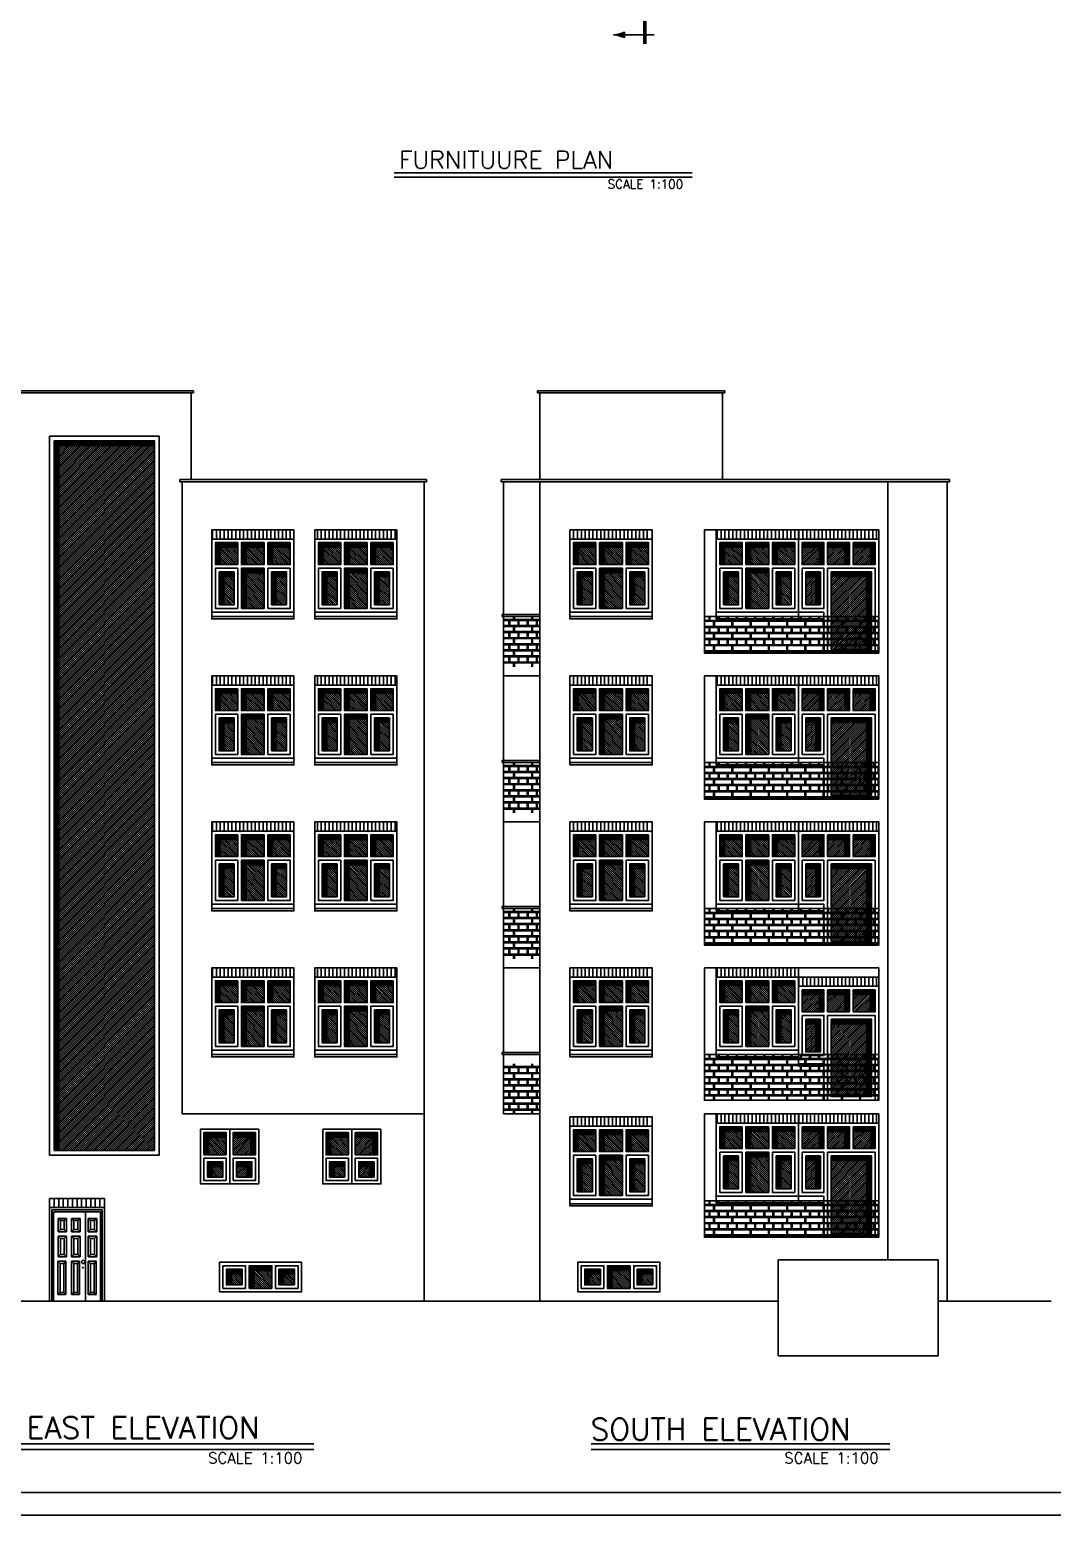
# Model space of a CAD drawing. Header units: millimetres. Extents: x -231 to 30223, y -7037 to 7120.
# Drawn here: x 4836 to 7075, y 253 to 3508 of the extents above; entities that cross this region are included whole.
import ezdxf

# ---------------------------------------------------------------- set-up
doc = ezdxf.new("R2010")
doc.units = ezdxf.units.MM
for name, color, linetype in [('2', 2, 'Continuous'), ('3', 3, 'Continuous'), ('4', 4, 'Continuous'), ('CAR', 1, 'Continuous'), ('dar', 2, 'Continuous'), ('DIM', 1, 'Continuous'), ('DOR', 2, 'Continuous'), ('ETC', 2, 'Continuous'), ('RND', 1, 'Continuous'), ('TXT', 121, 'Continuous'), ('WHT', 254, 'Continuous'), ('WSA', 251, 'Continuous')]:
    doc.layers.add(name, color=color, linetype=linetype)
doc.styles.add('ROMANS', font='romans.shx')
pattern_1 = [(45, (-8720.3655, -10178.957), (-2.12132034, 2.12132034), [])]

# ---------------------------------------------------------------- blocks, each defined once
blk = doc.blocks.new('WB120')
at = {"layer": 'WHT', "linetype": 'Continuous'}
h = blk.add_hatch(dxfattribs=at)
h.set_pattern_fill('_U', color=256, scale=3, angle=45, style=0, pattern_type=0)
h.set_pattern_definition([(45, (-8443.6527, -10181.707), (-2.12132034, 2.12132034), [])])
h.paths.add_polyline_path([(-56.3, 7.5), (-13.4, 7.5), (-13.5, 50.3), (-56.3, 50.4)])
h.paths.add_polyline_path([(-105, 15), (-77.3, 15), (-77.3, 42.7), (-105, 42.7)])
at = {"layer": '2'}
for p, q in [((0, 0), (0, 63.8)), ((0, 63.8), (0, 0))]:
    blk.add_line(p, q, dxfattribs=at)
at = {"layer": 'DOR'}
blk.add_lwpolyline([(0, 0), (-120, 0), (-120, 63.8), (0, 63.8)], dxfattribs=at)
for points in [[(-112.5, 7.5), (-112.5, 56.3), (-63.8, 56.3), (-63.8, 7.5)], [(-105, 15), (-105, 48.8), (-71.3, 48.8), (-71.3, 15)], [(-56.3, 7.5), (-56.3, 56.3), (-7.5, 56.3), (-7.5, 7.5)]]:
    blk.add_lwpolyline(points, close=True, dxfattribs=at)
at = {"layer": 'WSA', "const_width": 11.8}
for points in [[(-105, 42.7), (-77.3, 42.7), (-77.3, 15)], [(-56.2, 50.4), (-13.5, 50.3), (-13.4, 7.6)]]:
    blk.add_lwpolyline(points, dxfattribs=at)
blk = doc.blocks.new('W180')
at = {"layer": 'RND'}
h = blk.add_hatch(dxfattribs=at)
h.set_pattern_fill('_U', color=256, scale=8.5, angle=90, style=0, pattern_type=0)
h.set_pattern_definition([(90, (109905, -77008.286), (-8.5, 5e-16), [])])
h.paths.add_polyline_path([(2.1, 180), (-177.9, 180), (-177.9, 160), (2.1, 160)])
at = {"layer": 'WHT', "linetype": 'Continuous'}
h = blk.add_hatch(dxfattribs=at)
h.set_pattern_fill('_U', color=256, scale=3, angle=45, style=0, pattern_type=0)
h.set_pattern_definition([(45, (78528.7083, -72570.691), (-2.12132034, 2.12132034), [])])
h.paths.add_polyline_path([(-137, 82), (-164, 82), (-164, 16), (-137, 16)])
h.paths.add_polyline_path([(-129, 104), (-129, 146), (-172, 146), (-172, 104)])
h.paths.add_polyline_path([(-71, 104), (-71, 146), (-115, 146), (-115, 104)])
h.paths.add_polyline_path([(-14, 146), (-57, 146), (-57, 104), (-14, 104)])
h.paths.add_polyline_path([(-22, 82), (-49, 82), (-49, 16), (-22, 16)])
h.paths.add_polyline_path([(-71, 90), (-115, 90), (-115, 8), (-71, 8)])
at = {"layer": 'DOR', "color": 0}
blk.add_lwpolyline([(-180, 0), (-180, 160), (0, 160), (0, 0)], close=True, dxfattribs=at)
at = {"layer": 'DOR'}
for points in [[(-172, 152), (-123, 152), (-123, 104), (-172, 104)], [(-115, 152), (-65, 152), (-65, 104), (-115, 104)], [(-57, 152), (-8, 152), (-8, 104), (-57, 104)], [(-172, 96), (-123, 96), (-123, 8), (-172, 8)], [(-164, 88), (-131, 88), (-131, 16), (-164, 16)], [(-115, 96), (-65, 96), (-65, 8), (-115, 8)], [(-57, 96), (-8, 96), (-8, 8), (-57, 8)], [(-49, 88), (-16, 88), (-16, 16), (-49, 16)]]:
    blk.add_lwpolyline(points, close=True, dxfattribs=at)
at = {"layer": 'RND', "color": 44}
blk.add_line((-180, -10), (0, -10), dxfattribs=at)
at = {"layer": 'RND'}
blk.add_lwpolyline([(0, 160), (0, 180), (-180, 180), (-180, 160)], dxfattribs=at)
at = {"layer": 'RND', "color": 44}
blk.add_lwpolyline([(-180, 0), (-180, -15), (0, -15), (0, 0)], dxfattribs=at)
at = {"layer": 'WSA', "const_width": 12}
for points in [[(-172, 146), (-129, 146), (-129, 104)], [(-115, 146), (-71, 146), (-71, 104)], [(-57, 146), (-14, 146), (-14, 104)], [(-164, 82), (-137, 82), (-137, 16)], [(-115, 90), (-71, 90), (-71, 8)], [(-49, 82), (-22, 82), (-22, 16)]]:
    blk.add_lwpolyline(points, dxfattribs=at)
blk = doc.blocks.new('*X15')
at = {"color": 0}
for p, q in [((-30826.705, -13257.718), (-30826.653, -13257.666)), ((-30826.699, -13257.697), (-30826.653, -13257.652)), ((-30826.693, -13257.677), (-30826.653, -13257.638)), ((-30826.687, -13257.658), (-30826.653, -13257.624)), ((-30826.682, -13257.639), (-30826.653, -13257.61)), ((-30826.678, -13257.62), (-30826.653, -13257.595)), ((-30826.674, -13257.601), (-30826.653, -13257.581)), ((-30826.729, -13257.784), (-30826.653, -13257.709)), ((-30826.72, -13257.761), (-30826.653, -13257.694)), ((-30826.712, -13257.739), (-30826.653, -13257.68)), ((-30826.699, -13257.783), (-30826.653, -13257.737)), ((-30826.685, -13257.783), (-30826.653, -13257.751))]:
    blk.add_line(p, q, dxfattribs=at)
blk = doc.blocks.new('SECL')
at = {"layer": 'ETC'}
blk.add_line((-44.4, -42.4), (-44.4, -30.3), dxfattribs=at)
at = {"layer": 'ETC', "color": 6}
blk.add_line((20.2, -36.3), (-68.7, -36.3), dxfattribs=at)
at = {"layer": 'ETC', "const_width": 4.04}
blk.add_lwpolyline([(0, 19.6, 1), (0, 23.6, 1)], format="xyb", close=True, dxfattribs=at)
at = {"layer": 'ETC', "const_width": 8.08}
blk.add_lwpolyline([(0, 0), (0, -56.5)], dxfattribs=at)
at = {"layer": 'ETC'}
for centre, start, end in [((-80.6, 62.8), 276.8503, 291.2221), ((-80.6, -135.5), 68.7779, 83.1497)]:
    blk.add_arc(centre, 99.8, start, end, dxfattribs=at)
at = {"layer": 'ETC', "yscale": 80.77655129844682, "zscale": 80.77655129844682, "rotation": 89.99999999999727}
for p, xscale in [((-1070962.4, -2490107.1), -80.77655129844682), ((-1070962.4, 2490034.4), 80.77655129844682)]:
    blk.add_blockref('*X15', p, dxfattribs=dict(at, xscale=xscale))
blk = doc.blocks.new('DN120')
at = {"layer": 'DOR', "color": 1}
for p, q in [((-115.4, 0), (-115.4, 200)), ((-115.4, 200), (-4.6, 200)), ((-4.6, 0), (-4.6, 200)), ((-111.1, 195.3), (-8.9, 195.3)), ((-111.1, 0), (-111.1, 195.3)), ((-101.3, 181.2), (-101.3, 151.6)), ((-101.3, 151.6), (-101.3, 181.2)), ((-96.2, 176.2), (-101.3, 181.2)), ((-101.3, 181.2), (-82.8, 181.2)), ((-96.2, 156.6), (-96.2, 176.2)), ((-96.2, 176.2), (-87.8, 176.2)), ((-87.8, 176.2), (-82.8, 181.2)), ((-87.8, 156.6), (-87.8, 176.2)), ((-82.8, 151.6), (-82.8, 181.2)), ((-72, 151.6), (-72, 181.2)), ((-72, 181.2), (-72, 151.6)), ((-66.9, 176.2), (-72, 181.2)), ((-72, 181.2), (-53.4, 181.2)), ((-66.9, 156.6), (-66.9, 176.2)), ((-66.9, 176.2), (-58.4, 176.2)), ((-58.4, 176.2), (-53.4, 181.2)), ((-58.4, 156.6), (-58.4, 176.2)), ((-53.4, 151.6), (-53.4, 181.2)), ((-41.5, 0), (-41.5, 195.3)), ((-35.3, 151.6), (-35.3, 181.2)), ((-35.3, 181.2), (-35.3, 151.6)), ((-35.3, 181.2), (-16.8, 181.2)), ((-30.2, 176.2), (-35.3, 181.2)), ((-30.2, 156.6), (-30.2, 176.2)), ((-30.2, 176.2), (-21.8, 176.2)), ((-21.8, 176.2), (-16.8, 181.2)), ((-21.8, 156.6), (-21.8, 176.2)), ((-16.8, 151.6), (-16.8, 181.2)), ((-8.9, 0), (-8.9, 195.3)), ((-96.2, 156.6), (-101.3, 151.6)), ((-101.3, 151.6), (-82.8, 151.6)), ((-101.3, 96.9), (-101.3, 142.2)), ((-101.3, 142.2), (-96.3, 137.2)), ((-101.3, 142.2), (-82.8, 142.2)), ((-96.3, 101.9), (-96.3, 137.2)), ((-96.3, 137.2), (-87.8, 137.2)), ((-96.2, 156.6), (-87.8, 156.6)), ((-87.8, 156.6), (-82.8, 151.6)), ((-87.8, 137.2), (-82.8, 142.2)), ((-87.8, 101.9), (-87.8, 137.2)), ((-82.8, 96.9), (-82.8, 142.2)), ((-66.9, 156.6), (-72, 151.6)), ((-72, 151.6), (-53.4, 151.6)), ((-72, 96.9), (-72, 142.2)), ((-72, 142.2), (-67, 137.2)), ((-72, 142.2), (-53.4, 142.2)), ((-67, 101.9), (-67, 137.2)), ((-67, 137.2), (-58.4, 137.2)), ((-66.9, 156.6), (-58.4, 156.6)), ((-58.4, 156.6), (-53.4, 151.6)), ((-58.4, 137.2), (-53.4, 142.2)), ((-58.4, 101.9), (-58.4, 137.2)), ((-53.4, 96.9), (-53.4, 142.2)), ((-30.2, 156.6), (-35.3, 151.6)), ((-35.3, 151.6), (-16.8, 151.6)), ((-35.3, 96.9), (-35.3, 142.2)), ((-35.3, 142.2), (-16.8, 142.2)), ((-35.3, 142.2), (-30.3, 137.2)), ((-30.3, 101.9), (-30.3, 137.2)), ((-30.3, 137.2), (-21.8, 137.2)), ((-30.2, 156.6), (-21.8, 156.6)), ((-21.8, 156.6), (-16.8, 151.6)), ((-21.8, 137.2), (-16.8, 142.2)), ((-21.8, 101.9), (-21.8, 137.2)), ((-16.8, 96.9), (-16.8, 142.2)), ((-101.3, 96.9), (-96.3, 101.9)), ((-87.8, 101.9), (-96.3, 101.9)), ((-87.8, 101.9), (-82.8, 96.9)), ((-72, 96.9), (-67, 101.9)), ((-58.4, 101.9), (-67, 101.9)), ((-58.4, 101.9), (-53.4, 96.9)), ((-35.3, 96.9), (-30.3, 101.9)), ((-21.8, 101.9), (-30.3, 101.9)), ((-21.8, 101.9), (-16.8, 96.9)), ((-102.1, 14.1), (-102.1, 87.5)), ((-97.1, 82.5), (-102.1, 87.5)), ((-84.8, 87.5), (-102.1, 87.5)), ((-82.8, 96.9), (-101.3, 96.9)), ((-97.1, 19.1), (-97.1, 82.5)), ((-89.1, 82.5), (-97.1, 82.5)), ((-89.1, 82.5), (-84.8, 87.5)), ((-89.1, 19.1), (-89.1, 82.5)), ((-84.8, 14.1), (-84.8, 87.5)), ((-53.4, 96.9), (-72, 96.9)), ((-72, 14.1), (-72, 87.5)), ((-67, 82.5), (-72, 87.5)), ((-54.7, 87.5), (-72, 87.5)), ((-67, 19.1), (-67, 82.5)), ((-59, 82.5), (-67, 82.5)), ((-59, 82.5), (-54.7, 87.5)), ((-59, 19.1), (-59, 82.5)), ((-54.7, 14.1), (-54.7, 87.5)), ((-16.8, 96.9), (-35.3, 96.9)), ((-35.3, 14.1), (-35.3, 87.5)), ((-30.3, 82.5), (-35.3, 87.5)), ((-18, 87.5), (-35.3, 87.5)), ((-30.3, 19.1), (-30.3, 82.5)), ((-22.3, 82.5), (-30.3, 82.5)), ((-22.3, 82.5), (-18, 87.5)), ((-22.3, 19.1), (-22.3, 82.5)), ((-18, 14.1), (-18, 87.5)), ((-102.1, 14.1), (-97.1, 19.1)), ((-84.8, 14.1), (-102.1, 14.1)), ((-89.1, 19.1), (-97.1, 19.1)), ((-84.8, 14.1), (-89.1, 19.1)), ((-72, 14.1), (-67, 19.1)), ((-54.7, 14.1), (-72, 14.1)), ((-59, 19.1), (-67, 19.1)), ((-54.7, 14.1), (-59, 19.1)), ((-35.3, 14.1), (-30.3, 19.1)), ((-18, 14.1), (-35.3, 14.1)), ((-22.3, 19.1), (-30.3, 19.1)), ((-18, 14.1), (-22.3, 19.1))]:
    blk.add_line(p, q, dxfattribs=at)
at = {"layer": 'DOR', "color": 0}
blk.add_lwpolyline([(0, 205), (-120, 205), (-120, 0), (0, 0)], close=True, dxfattribs=at)
at = {"layer": 'DOR', "color": 1, "extrusion": (0, 0, -1), "flags": 128}
blk.add_lwpolyline([(46.5, 89.3), (45.8, 89.3), (45.2, 89.1), (44.7, 88.8), (44.2, 88.3), (43.8, 87.8), (43.4, 87.2), (43.2, 86.6), (43.1, 85.9), (43.2, 85.2), (43.3, 84.5), (43.6, 83.9), (44, 83.3), (44.4, 82.9), (44.9, 82.5), (45.5, 82.2), (46.2, 82.1), (46.8, 82.1), (47.4, 82.2), (48, 82.5), (48.6, 82.9), (49, 83.3), (49.4, 83.9), (49.6, 84.5), (49.8, 85.2), (49.8, 85.9), (49.7, 86.6), (49.5, 87.2), (49.2, 87.8), (48.8, 88.3), (48.3, 88.8), (47.7, 89.1), (47.1, 89.3)], close=True, dxfattribs=at)
at = {"layer": 'DOR', "color": 1, "flags": 128}
for points in [[(-46.4, 73.1), (-46.4, 73.2), (-46.5, 73.3), (-46.5, 73.4), (-46.6, 73.5), (-46.7, 73.6), (-46.7, 73.6), (-46.8, 73.7), (-47, 73.7), (-47.1, 73.7), (-47.2, 73.7), (-47.3, 73.6), (-47.4, 73.6), (-47.4, 73.5), (-47.5, 73.4), (-47.5, 73.3), (-47.6, 73.2), (-47.6, 73.1)], [(-47.6, 73.1), (-47.6, 73), (-47.5, 72.9), (-47.5, 72.8), (-47.4, 72.7), (-47.4, 72.6), (-47.3, 72.5), (-47.2, 72.5), (-47.1, 72.5), (-47, 72.5), (-46.8, 72.5), (-46.7, 72.5), (-46.7, 72.6), (-46.6, 72.7), (-46.5, 72.8), (-46.5, 72.9), (-46.4, 73), (-46.4, 73.1)]]:
    blk.add_lwpolyline(points, dxfattribs=at)
blk = doc.blocks.new('DN121')
at = {"layer": 'RND'}
for p, q in [((-120, 205), (-120, 225)), ((-110, 205), (-110, 225)), ((-100, 205), (-100, 225)), ((-90, 205), (-90, 225)), ((-80, 205), (-80, 225)), ((-70, 205), (-70, 225)), ((-60, 205), (-60, 225)), ((-50, 205), (-50, 225)), ((-40, 205), (-40, 225)), ((-30, 205), (-30, 225)), ((-20, 205), (-20, 225)), ((-10, 205), (-10, 225))]:
    blk.add_line(p, q, dxfattribs=at)
blk.add_lwpolyline([(0, 205), (0, 225), (-120, 225)], dxfattribs=at)
at = {"layer": 'DIM'}
blk.add_blockref('DN120', (0, 0), dxfattribs=at)
blk = doc.blocks.new('WB180')
at = {"layer": 'WHT', "linetype": 'Continuous'}
h = blk.add_hatch(dxfattribs=at)
h.set_pattern_fill('_U', color=256, scale=3, angle=45, style=0, pattern_type=0)
h.set_pattern_definition(pattern_1)
h.paths.add_polyline_path([(-136.4, 15.3), (-136.4, 43.6), (-164.7, 43.6), (-164.7, 15.3)])
h = blk.add_hatch(dxfattribs=at)
h.set_pattern_fill('_U', color=256, scale=3, angle=45, style=0, pattern_type=0)
h.set_pattern_definition(pattern_1)
h.paths.add_polyline_path([(-114.9, 7.7), (-71.1, 7.7), (-71.2, 51.4), (-114.9, 51.4)])
h.paths.add_polyline_path([(-21.5, 15.3), (-21.5, 43.6), (-49.8, 43.6), (-49.8, 15.3)])
at = {"layer": 'DOR'}
for points in [[(0, 0), (-180, 0), (-180, 65.1), (0, 65.1)], [(-172.3, 7.7), (-172.3, 57.4), (-122.6, 57.4), (-122.6, 7.7)], [(-164.7, 15.3), (-164.7, 49.8), (-130.2, 49.8), (-130.2, 15.3)], [(-114.9, 7.7), (-114.9, 57.4), (-65.1, 57.4), (-65.1, 7.7)], [(-57.4, 7.7), (-57.4, 57.4), (-7.7, 57.4), (-7.7, 7.7)], [(-49.8, 15.3), (-49.8, 49.8), (-15.3, 49.8), (-15.3, 15.3)]]:
    blk.add_lwpolyline(points, close=True, dxfattribs=at)
at = {"layer": 'WSA', "const_width": 12}
for points in [[(-164.7, 43.6), (-136.4, 43.6), (-136.4, 15.4)], [(-114.9, 51.4), (-71.2, 51.4), (-71.1, 7.7)], [(-49.7, 43.6), (-21.5, 43.6), (-21.5, 15.4)]]:
    blk.add_lwpolyline(points, dxfattribs=at)
blk = doc.blocks.new('WD176')
at = {"layer": 'RND'}
h = blk.add_hatch(dxfattribs=at)
h.set_pattern_fill('_U', color=256, scale=8.5, angle=90, style=0, pattern_type=0)
h.set_pattern_definition([(90, (25092.54, -88462.972), (-8.5, 5e-16), [])])
h.paths.add_polyline_path([(-176, 270), (-176, 250), (0, 250), (0, 270)])
at = {"layer": 'WHT'}
h = blk.add_hatch(dxfattribs=at)
h.set_pattern_fill('_U', color=256, scale=3, angle=45, style=0, pattern_type=0)
h.set_pattern_definition([(45, (102919.9844, -76503.0388), (-2.121320344, 2.121320344), [])])
h.paths.add_polyline_path([(-14, 236), (-56, 236), (-56, 194), (-14, 194)])
h.paths.add_polyline_path([(-70, 236), (-112, 236), (-112, 194), (-70, 194)])
h.paths.add_polyline_path([(-126, 236), (-168, 236), (-168, 194), (-126, 194)])
h.paths.add_polyline_path([(-134, 172), (-160, 172), (-160, 106), (-134, 106)])
h.paths.add_polyline_path([(-22, 172), (-104, 172), (-104, 8), (-22, 8)])
at = {"layer": 'DOR', "color": 0}
blk.add_line((-120, 90), (-120, 0), dxfattribs=at)
blk.add_lwpolyline([(-120, 90), (-176, 90), (-176, 250), (0, 250), (0, 0), (-8, 0)], dxfattribs=at)
at = {"layer": 'DOR'}
for points in [[(-168, 242), (-120, 242), (-120, 194), (-168, 194)], [(-112, 242), (-64, 242), (-64, 194), (-112, 194)], [(-56, 242), (-8, 242), (-8, 194), (-56, 194)], [(-168, 186), (-120, 186), (-120, 98), (-168, 98)], [(-160, 178), (-128, 178), (-128, 106), (-160, 106)], [(-112, 186), (-8, 186), (-8, 0), (-112, 0)], [(-104, 178), (-16, 178), (-16, 8), (-104, 8)]]:
    blk.add_lwpolyline(points, close=True, dxfattribs=at)
at = {"layer": 'RND', "color": 44}
blk.add_line((-176, 80), (-120, 80), dxfattribs=at)
at = {"layer": 'RND'}
blk.add_lwpolyline([(0, 250), (0, 270), (-176, 270), (-176, 250)], dxfattribs=at)
at = {"layer": 'RND', "color": 44}
blk.add_lwpolyline([(-176, 90), (-176, 75), (-120, 75)], dxfattribs=at)
at = {"layer": 'WSA', "const_width": 12}
for points in [[(-168, 236), (-126, 236), (-126, 194)], [(-112, 236), (-70, 236), (-70, 194)], [(-56, 236), (-14, 236), (-14, 194)], [(-160, 172), (-134, 172), (-134, 106)], [(-104, 172), (-22, 172), (-22, 8)]]:
    blk.add_lwpolyline(points, dxfattribs=at)

msp = doc.modelspace()

# ---------------------------------------------------------------- hatches: boundary and pattern name
at = {"layer": 'CAR', "ltscale": 5}
h = msp.add_hatch(dxfattribs=at)
h.set_pattern_fill('AR-BRELM', color=256, scale=5, style=0)
h.set_pattern_definition([(7e-15, (854.993, 6574.318), (0, 26.67), [38.125, -1.875]), (7e-15, (854.993, 6585.568), (0, 26.67), [38.125, -1.875]), (7e-15, (864.993, 6587.653), (0, 26.67), [18.125, -1.875]), (7e-15, (864.993, 6598.903), (0, 26.67), [18.125, -1.875]), (90, (854.993, 6574.32), (-40, 2e-15), [11.25, -15.42]), (90, (853.12, 6574.32), (-40, 2e-15), [11.25, -15.42]), (90, (864.993, 6587.653), (-20, 1e-15), [11.25, -15.42]), (90, (863.118, 6587.653), (-20, 1e-15), [11.25, -15.42])])
h.paths.add_polyline_path([(6312.826177, 2222.077468), (6694.826177, 2222.077468), (6694.826177, 2142.077468), (6312.826177, 2142.077468)])
h = msp.add_hatch(dxfattribs=at)
h.set_pattern_fill('AR-BRELM', color=256, scale=5, style=0)
h.set_pattern_definition([(7e-15, (854.993, 6254.318), (0, 26.67), [38.125, -1.875]), (7e-15, (854.993, 6265.568), (0, 26.67), [38.125, -1.875]), (7e-15, (864.993, 6267.653), (0, 26.67), [18.125, -1.875]), (7e-15, (864.993, 6278.903), (0, 26.67), [18.125, -1.875]), (90, (854.993, 6254.32), (-40, 2e-15), [11.25, -15.42]), (90, (853.12, 6254.32), (-40, 2e-15), [11.25, -15.42]), (90, (864.993, 6267.653), (-20, 1e-15), [11.25, -15.42]), (90, (863.118, 6267.653), (-20, 1e-15), [11.25, -15.42])])
h.paths.add_polyline_path([(6312.826177, 1902.077468), (6694.826177, 1902.077468), (6694.826177, 1822.077468), (6312.826177, 1822.077468)])
h = msp.add_hatch(dxfattribs=at)
h.set_pattern_fill('AR-BRELM', color=256, scale=5, style=0)
h.set_pattern_definition([(7e-15, (854.993, 5934.318), (0, 26.67), [38.125, -1.875]), (7e-15, (854.993, 5945.568), (0, 26.67), [38.125, -1.875]), (7e-15, (864.993, 5947.653), (0, 26.67), [18.125, -1.875]), (7e-15, (864.993, 5958.903), (0, 26.67), [18.125, -1.875]), (90, (854.993, 5934.32), (-40, 2e-15), [11.25, -15.42]), (90, (853.12, 5934.32), (-40, 2e-15), [11.25, -15.42]), (90, (864.993, 5947.653), (-20, 1e-15), [11.25, -15.42]), (90, (863.118, 5947.653), (-20, 1e-15), [11.25, -15.42])])
h.paths.add_polyline_path([(6312.826177, 1582.077468), (6694.826177, 1582.077468), (6694.826177, 1502.077468), (6312.826177, 1502.077468)])
h = msp.add_hatch(dxfattribs=at)
h.set_pattern_fill('AR-BRELM', color=256, scale=5, style=0)
h.set_pattern_definition([(7e-15, (854.993, 5614.318), (0, 26.67), [38.125, -1.875]), (7e-15, (854.993, 5625.568), (0, 26.67), [38.125, -1.875]), (7e-15, (864.993, 5627.653), (0, 26.67), [18.125, -1.875]), (7e-15, (864.993, 5638.903), (0, 26.67), [18.125, -1.875]), (90, (854.993, 5614.32), (-40, 2e-15), [11.25, -15.42]), (90, (853.12, 5614.32), (-40, 2e-15), [11.25, -15.42]), (90, (864.993, 5627.653), (-20, 1e-15), [11.25, -15.42]), (90, (863.118, 5627.653), (-20, 1e-15), [11.25, -15.42])])
h.paths.add_polyline_path([(6312.826177, 1262.077468), (6694.826177, 1262.077468), (6694.826177, 1162.077468), (6312.826177, 1162.077468)])
h = msp.add_hatch(dxfattribs=at)
h.set_pattern_fill('AR-BRELM', color=256, scale=5, style=0)
h.set_pattern_definition([(7e-15, (854.993, 5294.318), (0, 26.67), [38.125, -1.875]), (7e-15, (854.993, 5305.568), (0, 26.67), [38.125, -1.875]), (7e-15, (864.993, 5307.653), (0, 26.67), [18.125, -1.875]), (7e-15, (864.993, 5318.903), (0, 26.67), [18.125, -1.875]), (90, (854.993, 5294.32), (-40, 2e-15), [11.25, -15.42]), (90, (853.12, 5294.32), (-40, 2e-15), [11.25, -15.42]), (90, (864.993, 5307.653), (-20, 1e-15), [11.25, -15.42]), (90, (863.118, 5307.653), (-20, 1e-15), [11.25, -15.42])])
h.paths.add_polyline_path([(6312.826177, 942.077468), (6694.826177, 942.077468), (6694.826177, 862.077468), (6312.826177, 862.077468)])
at = {"layer": 'RND'}
h = msp.add_hatch(dxfattribs=at)
h.set_pattern_fill('AR-BRELM', color=256, scale=5, style=0)
h.set_pattern_definition([(0, (75776.822, -2878.157), (0, 26.67), [38.125, -1.875]), (0, (75776.822, -2866.907), (0, 26.67), [38.125, -1.875]), (0, (75786.822, -2864.822), (0, 26.67), [18.125, -1.875]), (0, (75786.822, -2853.572), (0, 26.67), [18.125, -1.875]), (90, (75776.822, -2878.157), (-40, 2e-15), [11.25, -15.42]), (90, (75774.947, -2878.157), (-40, 2e-15), [11.25, -15.42]), (90, (75786.822, -2864.822), (-20, 1e-15), [11.25, -15.42]), (90, (75784.947, -2864.822), (-20, 1e-15), [11.25, -15.42])])
h.paths.add_polyline_path([(5952.826177, 2222.077468), (5872.826177, 2222.077468), (5872.826177, 2112.077468), (5952.826177, 2112.077468)])
h = msp.add_hatch(dxfattribs=at)
h.set_pattern_fill('AR-BRELM', color=256, scale=5, style=0)
h.set_pattern_definition([(0, (75776.822, -3198.157), (0, 26.67), [38.125, -1.875]), (0, (75776.822, -3186.907), (0, 26.67), [38.125, -1.875]), (0, (75786.822, -3184.822), (0, 26.67), [18.125, -1.875]), (0, (75786.822, -3173.572), (0, 26.67), [18.125, -1.875]), (90, (75776.822, -3198.157), (-40, 2e-15), [11.25, -15.42]), (90, (75774.947, -3198.157), (-40, 2e-15), [11.25, -15.42]), (90, (75786.822, -3184.822), (-20, 1e-15), [11.25, -15.42]), (90, (75784.947, -3184.822), (-20, 1e-15), [11.25, -15.42])])
h.paths.add_polyline_path([(5952.826177, 1902.077468), (5872.826177, 1902.077468), (5872.826177, 1792.077468), (5952.826177, 1792.077468)])
h = msp.add_hatch(dxfattribs=at)
h.set_pattern_fill('AR-BRELM', color=256, scale=5, style=0)
h.set_pattern_definition([(0, (75776.822, -3518.157), (0, 26.67), [38.125, -1.875]), (0, (75776.822, -3506.907), (0, 26.67), [38.125, -1.875]), (0, (75786.822, -3504.822), (0, 26.67), [18.125, -1.875]), (0, (75786.822, -3493.572), (0, 26.67), [18.125, -1.875]), (90, (75776.822, -3518.157), (-40, 2e-15), [11.25, -15.42]), (90, (75774.947, -3518.157), (-40, 2e-15), [11.25, -15.42]), (90, (75786.822, -3504.822), (-20, 1e-15), [11.25, -15.42]), (90, (75784.947, -3504.822), (-20, 1e-15), [11.25, -15.42])])
h.paths.add_polyline_path([(5952.826177, 1582.077468), (5872.826177, 1582.077468), (5872.826177, 1472.077468), (5952.826177, 1472.077468)])
h = msp.add_hatch(dxfattribs=at)
h.set_pattern_fill('AR-BRELM', color=256, scale=5, style=0)
h.set_pattern_definition([(0, (75776.822, -3858.157), (0, 26.67), [38.125, -1.875]), (0, (75776.822, -3846.907), (0, 26.67), [38.125, -1.875]), (0, (75786.822, -3844.822), (0, 26.67), [18.125, -1.875]), (0, (75786.822, -3833.572), (0, 26.67), [18.125, -1.875]), (90, (75776.822, -3858.157), (-40, 2e-15), [11.25, -15.42]), (90, (75774.947, -3858.157), (-40, 2e-15), [11.25, -15.42]), (90, (75786.822, -3844.822), (-20, 1e-15), [11.25, -15.42]), (90, (75784.947, -3844.822), (-20, 1e-15), [11.25, -15.42])])
h.paths.add_polyline_path([(5952.826177, 1242.077468), (5872.826177, 1242.077468), (5872.826177, 1132.077468), (5952.826177, 1132.077468)])
at = {"layer": 'WHT', "linetype": 'Continuous'}
h = msp.add_hatch(dxfattribs=at)
h.set_pattern_fill('_U', color=256, scale=3, angle=45, style=0, pattern_type=0)
h.set_pattern_definition([(45, (75370.9603, -3662.197), (-2.12132034, 2.12132034), [])])
h.paths.add_polyline_path([(4889.149307, 1052.077468), (5109.149307, 1052.077468), (5109.149307, 2607.077468), (4889.149307, 2607.077468)])

# ---------------------------------------------------------------- linework, layer by layer
for p, q in [((6286.212233, 3194.488017), (5633.665638, 3194.488017)), ((5457.486165, 408.893052), (4802.976993, 408.893052)), ((6719.270062, 408.893052), (6064.76089, 408.893052))]:
    msp.add_line(p, q)
at = {"ltscale": 0.5}
for p, q in [((4331.499593, 722.077468), (6474.826177, 722.077468)), ((6824.826177, 722.077468), (7072.061894, 722.077468))]:
    msp.add_line(p, q, dxfattribs=at)
at = {"ltscale": 0.6}
msp.add_lwpolyline([(9026.932884, 252.621269), (388.864298, 252.621269), (388.864298, 6252.621269), (9026.932884, 6252.621269)], close=True, dxfattribs=at)
at = {"layer": '2'}
for p, q in [((6286.212233, 3184.888017), (5633.665638, 3184.888017)), ((5457.486165, 396.893052), (4802.976993, 396.893052)), ((6719.270062, 396.893052), (6064.76089, 396.893052))]:
    msp.add_line(p, q, dxfattribs=at)
at = {"layer": '2', "ltscale": 5}
msp.add_line((5872.826177, 2517.154446), (5872.826177, 1266.704489), dxfattribs=at)
at = {"layer": '2'}
for points in [[(4879.149307, 1042.077468), (5119.149307, 1042.077468), (5119.149307, 2617.077468), (4879.149307, 2617.077468)], [(4889.149307, 1052.077468), (5109.149307, 1052.077468), (5109.149307, 2607.077468), (4889.149307, 2607.077468)]]:
    msp.add_lwpolyline(points, close=True, dxfattribs=at)
at = {"layer": '2', "ltscale": 5}
for points in [[(6312.826177, 2222.077468), (6694.826177, 2222.077468), (6694.826177, 2142.077468), (6312.826177, 2142.077468)], [(6312.826177, 1902.077468), (6694.826177, 1902.077468), (6694.826177, 1822.077468), (6312.826177, 1822.077468)], [(6312.826177, 1582.077468), (6694.826177, 1582.077468), (6694.826177, 1502.077468), (6312.826177, 1502.077468)], [(6312.826177, 1262.077468), (6694.826177, 1262.077468), (6694.826177, 1162.077468), (6312.826177, 1162.077468)], [(6312.826177, 942.077468), (6694.826177, 942.077468), (6694.826177, 862.077468), (6312.826177, 862.077468)]]:
    msp.add_lwpolyline(points, close=True, dxfattribs=at)
at = {"layer": '3', "ltscale": 5}
for p, q in [((5194.149307, 2717.077468), (4804.149307, 2717.077468)), ((5189.149307, 2522.154446), (5189.149307, 2712.077468)), ((5194.149307, 2717.077468), (5194.149307, 2712.077468)), ((5194.149307, 2717.077468), (5194.149307, 2712.077468)), ((5947.826177, 2717.077468), (5947.826177, 2712.077468)), ((6357.826177, 2717.077468), (5947.826177, 2717.077468)), ((5952.826177, 2712.077468), (5952.826177, 2522.154446)), ((6352.826177, 2712.077468), (6352.826177, 2522.154446)), ((6357.826177, 2717.077468), (6357.826177, 2712.077468))]:
    msp.add_line(p, q, dxfattribs=at)
at = {"layer": '3'}
msp.add_line((5699.149307, 1146.776718), (5699.149307, 722.077468), dxfattribs=at)
at = {"layer": '4'}
for p, q in [((5164.149307, 2522.154446), (5704.149307, 2522.154446)), ((5169.149307, 1132.077468), (5169.149307, 2517.154446)), ((5699.149307, 2517.154446), (5699.149307, 1146.776718)), ((5169.149307, 1132.077468), (5699.149307, 1132.077468))]:
    msp.add_line(p, q, dxfattribs=at)
at = {"layer": '4', "ltscale": 5}
for p, q in [((5164.149307, 2522.154446), (5164.149307, 2517.154446)), ((5867.826177, 2522.154446), (6849.826177, 2522.154446)), ((6714.826177, 2517.154446), (6714.826177, 812.077468)), ((6844.826177, 2517.154446), (6844.826177, 722.077468)), ((6849.826177, 2522.154446), (6849.826177, 2517.154446)), ((5952.826177, 1132.077468), (5952.826177, 722.077468))]:
    msp.add_line(p, q, dxfattribs=at)
for points in [[(6312.826177, 2412.077468), (6694.826177, 2412.077468), (6694.826177, 2142.077468), (6312.826177, 2142.077468)], [(6312.826177, 2092.077468), (6694.826177, 2092.077468), (6694.826177, 1822.077468), (6312.826177, 1822.077468)], [(6312.826177, 1772.077468), (6694.826177, 1772.077468), (6694.826177, 1502.077468), (6312.826177, 1502.077468)], [(6312.826177, 1452.077468), (6694.826177, 1452.077468), (6694.826177, 1162.077468), (6312.826177, 1162.077468)], [(6312.826177, 1132.077468), (6694.826177, 1132.077468), (6694.826177, 862.077468), (6312.826177, 862.077468)], [(6824.826177, 602.077468), (6824.826177, 812.077468), (6474.826177, 812.077468), (6474.826177, 602.077468)]]:
    msp.add_lwpolyline(points, close=True, dxfattribs=at)
at = {"layer": 'dar', "ltscale": 5}
for p, q in [((5194.149307, 2712.077468), (4804.149307, 2712.077468)), ((6357.826177, 2712.077468), (5947.826177, 2712.077468)), ((5704.149307, 2517.154446), (5164.149307, 2517.154446)), ((5164.149307, 2517.154446), (5169.149307, 2517.154446)), ((5704.149307, 2522.154446), (5704.149307, 2517.154446)), ((5867.826177, 2522.154446), (5867.826177, 2517.154446)), ((5867.826177, 2517.154446), (6844.826177, 2517.154446)), ((6849.826177, 2517.154446), (6844.826177, 2517.154446))]:
    msp.add_line(p, q, dxfattribs=at)
at = {"layer": 'RND'}
for p, q in [((5952.826177, 1132.077468), (5952.826177, 2517.154446)), ((5872.826177, 2222.077468), (5872.826177, 2092.077468)), ((5952.826177, 2092.077468), (5872.826177, 2092.077468)), ((5872.826177, 1902.077468), (5872.826177, 1772.077468)), ((5952.826177, 1772.077468), (5872.826177, 1772.077468)), ((5872.826177, 1582.077468), (5872.826177, 1452.077468)), ((5952.826177, 1452.077468), (5872.826177, 1452.077468)), ((5872.826177, 1262.077468), (5872.826177, 1132.077468)), ((5952.826177, 1132.077468), (5872.826177, 1132.077468))]:
    msp.add_line(p, q, dxfattribs=at)
for points in [[(5870.258041, 2222.077468), (5952.826177, 2222.077468), (5952.826177, 2226.704489), (5870.258041, 2226.704489)], [(5870.258041, 1902.077468), (5952.826177, 1902.077468), (5952.826177, 1906.704489), (5870.258041, 1906.704489)], [(5870.258041, 1582.077468), (5952.826177, 1582.077468), (5952.826177, 1586.704489), (5870.258041, 1586.704489)], [(5870.258041, 1262.077468), (5952.826177, 1262.077468), (5952.826177, 1266.704489), (5870.258041, 1266.704489)]]:
    msp.add_lwpolyline(points, close=True, dxfattribs=at)
at = {"layer": 'TXT', "color": 121}
msp.add_lwpolyline([(8976.932884, 302.621269), (438.864298, 302.621269), (438.864298, 6202.621269), (8976.932884, 6202.621269)], close=True, dxfattribs=at)
at = {"layer": 'WSA', "const_width": 12}
msp.add_lwpolyline([(5109.149307, 2601.086827), (4895.16294, 2601.086827), (4895.16294, 1052.077468)], dxfattribs=at)

# ---------------------------------------------------------------- block references
at = {"layer": 'DOR', "xscale": -1}
for name, p in [('W180', (5234.149307, 2232.077468)), ('W180', (5459.725216, 2232.077468)), ('W180', (6018.592527, 2232.077468)), ('W180', (6338.826177, 2232.077468)), ('W180', (5234.149307, 1912.077468)), ('W180', (5459.725216, 1912.077468)), ('W180', (6018.592527, 1912.077468)), ('W180', (6338.826177, 1912.077468)), ('W180', (5234.149307, 1592.077468)), ('W180', (5459.725216, 1592.077468)), ('W180', (6018.592527, 1592.077468)), ('W180', (6338.826177, 1592.077468)), ('W180', (5234.149307, 1272.077468)), ('W180', (5459.725216, 1272.077468)), ('W180', (6018.592527, 1272.077468)), ('W180', (6338.826177, 1272.077468)), ('W180', (6018.592527, 945.499358)), ('W180', (6338.826177, 952.077468)), ('WB180', (5251.042532, 742.077462)), ('WB180', (6035.485752, 742.077462))]:
    msp.add_blockref(name, p, dxfattribs=at)
at = {"layer": 'DOR'}
for name, p in [('WD176', (6694.826177, 2142.077468)), ('WD176', (6694.826177, 1822.077468)), ('WD176', (6694.826177, 1502.077468)), ('WD176', (6694.826177, 1162.077468)), ('WD176', (6694.826177, 862.077468)), ('DN121', (4999.14931, 722.07747))]:
    msp.add_blockref(name, p, dxfattribs=at)
at = {"layer": 'DOR', "rotation": 90}
for p in [(5273.448983, 1098.699502), (5540.917587, 1098.699502)]:
    msp.add_blockref('WB120', p, dxfattribs=at)
at = {"layer": 'DOR', "xscale": -1, "rotation": 270}
for p in [(5273.448983, 1098.699502), (5540.917587, 1098.699502)]:
    msp.add_blockref('WB120', p, dxfattribs=at)
at = {"layer": 'ETC'}
msp.add_blockref('SECL', (6182.741613, 3533.239875), dxfattribs=at)

# ---------------------------------------------------------------- texts
at = {"layer": '2', "style": 'ROMANS'}
for height, p in [(19.2, (6101.100687, 3160.346623)), (24, (5226.096733, 366.216309)), (24, (6487.88063, 366.216309))]:
    msp.add_text('SCALE 1:100', height=height, dxfattribs=at).set_placement(p)
at = {"layer": '4', "style": 'ROMANS'}
for s, height, p in [('FURNITUURE PLAN', 38.4, (5644.457061, 3203.910505)), ('EAST ELEVATION', 48, (4828.914737, 420.671162)), ('SOUTH ELEVATION', 48, (6063.592818, 417.156143))]:
    msp.add_text(s, height=height, dxfattribs=at).set_placement(p)

doc.saveas('drawing.dxf')
